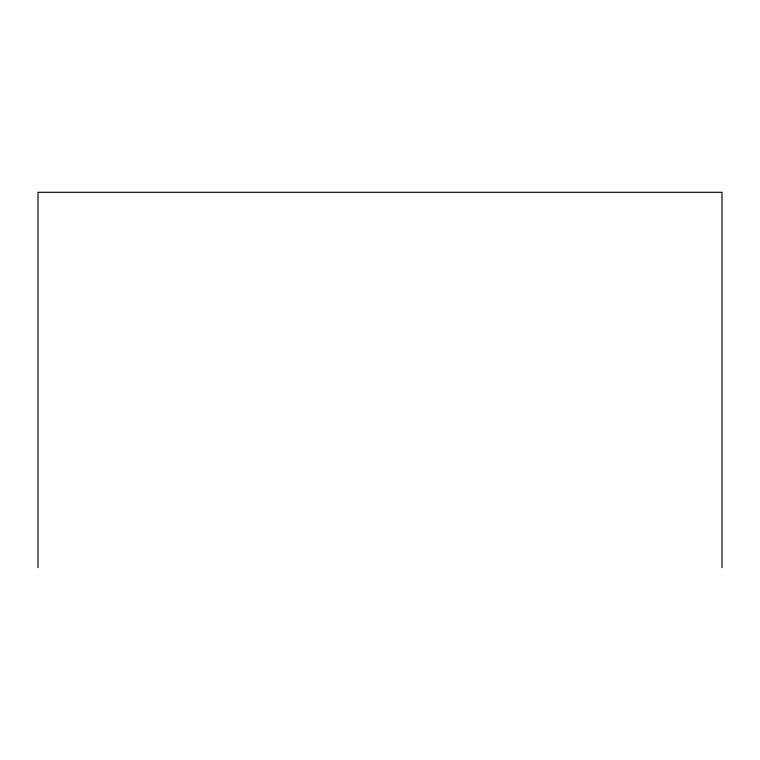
<?xml version="1.0" encoding="UTF-8"?>
<svg xmlns="http://www.w3.org/2000/svg" width="760" height="760" viewBox="0 0 760 760"><rect width="100%" height="100%" fill="white"/><g stroke="black" fill="none" stroke-linecap="round" stroke-linejoin="round"><path stroke-width="1.14" d="M722 567.701L722 192.299L38 192.299L38 567.701"/></g></svg>
